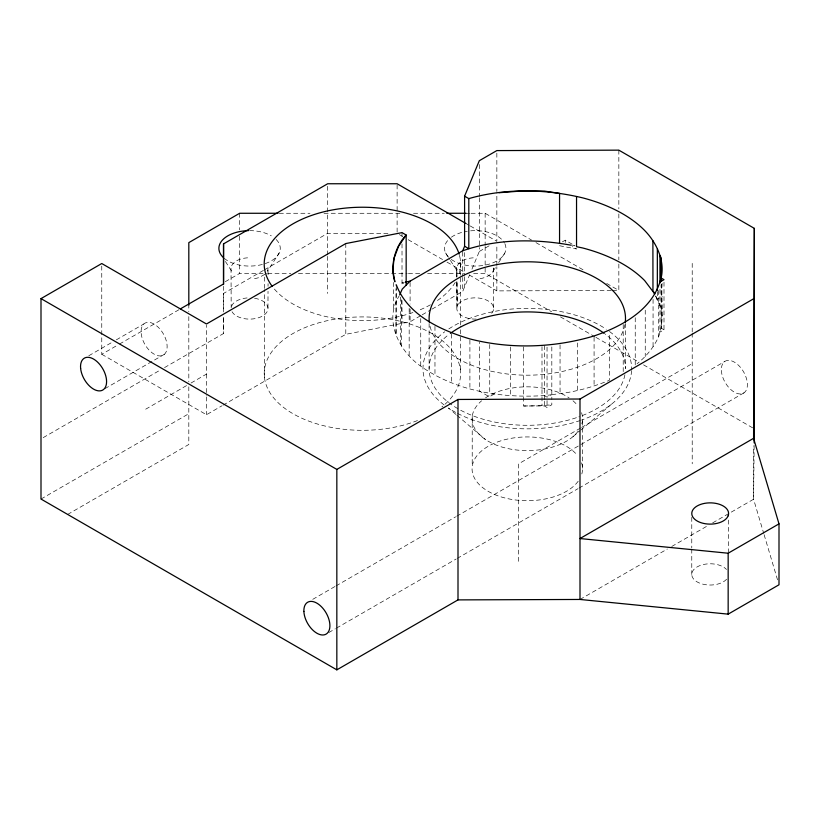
<?xml version="1.0" encoding="UTF-8"?>
<svg xmlns="http://www.w3.org/2000/svg" width="820" height="820" viewBox="0 0 820 820"><rect width="100%" height="100%" fill="white"/><g stroke="black" fill="none" stroke-linecap="round" stroke-linejoin="round"><path stroke-width="0.61" stroke-dasharray="4.1 3.07" d="M164.553 367.585L223.532 333.525L223.532 317.012M223.542 311.928L223.532 285.821M264.46 377.661L264.46 289.655M264.46 288.384L264.46 276.904M327.682 186.294L327.682 255.061M397.116 232.039L397.116 185.023M460.348 369.564L460.348 335.134M460.348 333.853L460.348 326.206M460.348 324.925L460.348 276.463M460.348 275.182L460.348 259.878M611.218 290.485L496.848 290.895L496.848 266.746M496.848 265.475L496.848 245.139M267.955 307.92L268.027 291.346M268.048 286.241L268.058 283.689M268.089 274.761L267.955 267.832M493.619 307.92L493.619 267.832M754.144 445.455L753.58 499.247L763.748 533.461M662.109 283.31C660.961 301.073 664.897 319.81 658.552 336.877C653.735 347.475 646.18 356.577 637.058 363.752M480.028 278.728C485.04 277.785 490.503 275.868 493.148 271.164L493.773 268.386M268.119 268.386L267.484 271.164L279.21 252.929M432.027 309.13L462.726 291.407L469.501 275.079M471.951 269.175L479.31 251.453L479.31 247.619M544.316 395.578L547.043 397.157L551.306 394.83L544.316 395.578C501.635 398.335 456.33 391.396 420.742 366.191C399.155 351.185 383.596 320.599 399.104 296.051M493.148 271.164L495.905 266.869M498.662 262.584L504.874 252.929M231.66 265.618C235.073 259.837 242.33 257.992 248.614 257.777M457.314 265.618C460.727 259.837 467.984 257.992 474.267 257.777M573.006 436.619L579.781 430.92M580.745 430.11L613.637 402.425M264.839 274.331L258.843 277.662L254.374 278.728M88.826 355.726L111.95 342.37M116.348 339.829L143.869 323.941M225.295 281.69L239.665 273.398L266.51 273.398M101.762 266.09L101.762 354.281L118.367 344.687M119.474 344.051L179.252 309.54M263.425 270.415L223.532 293.447L223.532 310.985M264.532 269.77L327.682 233.31L389.541 233.31M104.909 388.649L164.359 354.322M43.204 437.644L160.136 370.127M145.714 409.18L186.591 385.574M191.009 383.032L206.476 374.094L206.476 325.243M41 499.042L188.815 413.7M479.31 251.453L489.181 245.764M101.762 354.281L206.476 414.735L221.953 405.797M223.06 405.162L345.794 334.304L410.092 321.799L421.06 315.464M67.65 514.437L188.815 444.481L188.815 386.835M422.156 314.829L430.93 309.765M562.407 241.838L565.257 240.188L574.994 245.815L572.483 245.426M663.995 282.172L663.995 329.773L659.341 332.459L661.268 328.195L661.053 307.848L657.005 299.341L662.355 296.245M523.693 346.932L523.693 406.002L544.316 405.931L547.043 407.499L551.819 404.752L551.819 400.918M580.539 428.06L518.63 463.812L518.63 564.027M581.646 427.425L692.213 363.598M312.768 599.338L334.919 586.546M336.026 585.91L455.623 516.856M456.73 516.221L724.726 361.497M328.748 632.579L335.39 628.735M336.497 628.099L456.094 559.045M457.211 558.41L577.915 488.72M579.022 488.084L744.027 392.821M579.996 599.461L667.336 549.031M671.764 546.479L707.147 526.05M712.672 522.863L753.58 499.247L753.58 445.947M494.357 393.959L489.355 396.798L479.618 391.181L479.546 342.278M551.819 394.543C571.601 392.852 591.066 387.88 609.403 380.275L609.403 332.674M404.321 282.285L402.015 282.736L404.096 283.935M523.693 406.002L541.999 405.695L551.819 404.752M612.489 290.485L618.844 290.464L618.844 261.119M279.292 213.272L309.981 213.272M324.043 213.272L402.036 213.272M413.546 213.272L444.235 213.272M465.965 213.272L469.798 213.272M471.08 213.272L485.143 213.272L531.555 240.065M267.791 273.398L290.803 273.398M298.47 273.398L407.15 273.398M408.432 273.398L419.942 273.398M427.609 273.398L464.684 273.398M473.632 273.398L485.143 273.398L551.604 311.774M559.558 245.744L576.542 248.972L572.442 246.594M535.972 242.617L584.588 270.682M606.687 283.443L618.844 290.464M663.995 329.773L661.268 328.195L661.268 283.105M465.821 223.419L469.142 225.336M470.26 225.971L496.848 241.326L496.848 192.761M560.47 316.889L594.807 336.712M595.914 337.358L639.118 362.296M643.546 364.859L754.328 428.809M399.34 234.592L402.661 236.508M408.196 239.707L442.554 259.54M446.982 262.103L464.714 272.342M469.142 274.895L496.848 290.895M455.992 414.469L448.376 407.991A104.335 60.239 0 0 0 455.705 412.419M456.945 415.279L485.522 439.571M445.588 252.929L449.729 259.366M450.416 260.432L457.314 271.164L456.689 268.386L456.812 277.221M225.449 261.508L231.66 271.164L231.025 268.386L231.178 307.756M655.785 295.999L659.957 305.532M655.6 296.102L657.005 299.341M764.107 534.681L777.913 581.114M662.109 315.885L661.094 310.995L661.094 284.694M456.883 282.275L457.222 306.26L456.976 281.383M456.924 276.412L456.842 268.939L456.842 276.463M401.615 299.792L401.646 346.163M728.591 520.095L728.591 551.819M692.213 263.374L692.213 331.874M692.213 333.145L692.213 463.812M691.772 517.379L691.772 547.842M691.772 549.113L691.772 574.492M659.957 289.245L659.936 332.12M658.552 290.526L658.552 336.877M657.343 291.633L657.343 299.146M653.068 299.361L653.068 346.962M645.248 310.165L645.248 356.515M635.233 317.76L635.233 365.361M625.496 323.51L625.496 368.6A98.195 56.693 0 0 0 605.211 334.088M623.21 324.484L623.21 372.085M618.844 150.152L618.844 208.823M618.844 213.928L618.844 259.848M594.08 337.204L594.08 386.066M582.395 421.029L582.395 471.141M577.526 342.975L577.526 390.576M565.257 240.188L565.257 242.453M560.05 344.882L560.05 393.743M551.819 346.932L551.819 399.647M547.043 347.188L547.043 397.157M547.043 400.601L547.043 407.499M544.316 345.609L544.316 400.18M544.316 401.328L544.316 405.931M541.999 346.635L541.999 405.695M510.501 346.983L510.501 395.834M496.848 153.145L496.848 191.48M489.735 344.502L489.735 393.405M485.143 213.272L485.143 245.252M485.143 246.533L485.143 273.398M479.31 164.543L479.31 196.492M479.31 197.774L479.31 246.338M472.217 416.396L472.217 466.508M469.901 340.177L469.901 389.029M464.591 252.601L464.591 275.458M464.591 276.729L464.591 286.887M462.726 252.037L462.726 276.166M462.726 277.437L462.726 291.407M456.842 281.475L456.842 309.027M451.492 334.088L451.492 382.95M434.969 326.411L434.969 375.273M429.116 323.51L429.116 368.6M420.742 318.59L420.742 366.191M410.092 282.428L410.092 304.015M410.092 309.099L410.092 321.799M409.17 308.33L409.17 355.931M402.015 232.624L402.015 236.375M402.015 243.899L402.015 286.539M402.015 300.51L402.015 323.367M400.529 297.147L400.529 344.738M396.285 286.016L396.029 335.021L396.029 288.671M393.344 282.49L393.344 308.791M345.794 243.56L345.794 334.304M327.682 256.342L327.682 293.447M239.665 213.272L239.665 229.897M239.665 236.293L239.665 273.398M223.532 317.248L223.532 333.525M206.476 374.094L206.476 395.691M206.476 396.952L206.476 414.735M188.815 304.025L188.815 311.682M188.815 316.592L188.815 381.823M581.554 412.716A55.237 31.888 0 0 1 581.175 425.744M578.192 431.125A55.237 31.888 0 0 1 500.928 446.726A55.237 31.888 0 0 1 481.606 400.806M485.512 397.864A55.237 31.888 0 0 1 569.09 397.864M573.006 400.795A55.237 31.888 0 0 1 577.014 404.813M624.912 374.771A98.195 56.693 0 0 1 578.838 416.857M576.399 417.698A98.195 56.693 0 0 1 458.882 409.262M457.878 408.688A98.195 56.693 0 0 1 449.401 334.088M631.584 370.568A104.335 60.239 0 0 1 581.595 420.045M580.355 420.476A104.335 60.239 0 0 1 456.822 413.013M444.102 404.947A104.335 60.239 0 0 1 444.727 331.792M448.827 328.912A104.335 60.239 0 0 1 606.236 329.22M609.475 331.485A104.335 60.239 0 0 1 631.625 369.359M581.554 462.828A55.237 31.888 0 0 1 581.175 475.856M578.192 481.227A55.237 31.888 0 0 1 494.337 494.409A55.237 31.888 0 0 1 492.102 444.245A55.237 31.888 0 0 1 577.014 454.926M276.145 239.491A30.688 17.712 0 0 1 265.608 263.456A30.688 17.712 0 0 1 223.829 257.992M249.577 230.625A30.688 17.712 0 0 1 271.276 235.822M254.569 298.244A18.409 10.629 0 0 1 262.851 315.843A18.409 10.629 0 0 1 232.06 311.764M231.568 306.26A18.409 10.629 0 0 1 248.614 297.865M476.194 319.093A18.409 10.629 0 0 1 457.119 306.567A18.409 10.629 0 0 1 482.621 298.746A18.409 10.629 0 0 1 489.929 314.88M504.874 243.755A30.688 17.712 0 0 1 487.705 264.532A30.688 17.712 0 0 1 449.493 257.992M448.653 257.203A30.688 17.712 0 0 1 448.653 239.491M451.389 237.195A30.688 17.712 0 0 1 467.287 231.23M470.649 230.83A30.688 17.712 0 0 1 504.413 242.874M624.912 324.659A98.195 56.693 0 0 1 527.301 375.191A98.195 56.693 0 0 1 429.69 324.659M726.612 579.207A18.409 10.629 0 0 1 715.235 584.629L714.097 584.793A18.409 10.629 0 0 1 692.613 577.587A18.409 10.629 0 0 1 703.119 564.591A18.409 10.629 0 0 1 726.479 569.459M417.452 420.568A98.195 56.693 0 0 1 265.936 384.201A98.195 56.693 0 0 1 383.791 318.283A98.195 56.693 0 0 1 441.929 406.874M455.254 282.367A98.195 56.693 0 0 1 436.619 301.042M430.387 304.835A98.195 56.693 0 0 1 417.452 310.872M412.911 312.543A98.195 56.693 0 0 1 273.788 288.353M459.466 255.358A98.195 56.693 0 0 1 458.821 274.649M141.194 333.473A18.409 10.629 60 0 0 161.929 355.665A18.409 10.629 60 0 0 159.224 328.256A18.409 10.629 60 0 0 141.194 333.473M721.374 370.394A18.409 10.629 60 0 0 741.434 393.866A18.409 10.629 60 0 0 740.316 367.216A18.409 10.629 60 0 0 721.374 370.394"/><path stroke-width="1.23" d="M223.532 284.55L223.542 243.878L327.682 183.752L397.116 183.752L465.821 223.419M406.166 285.135L406.166 235.022L402.015 232.624L345.794 243.56L206.476 323.992L101.762 263.527L41 298.613L41 499.042L336.835 669.848L458.001 599.891L579.996 599.461L728.16 614.139L779 584.783L779 523.867L753.58 438.331L754.328 228.37L618.844 150.152L496.848 150.583L479.31 160.71L464.591 196.175L464.591 246.256L462.726 250.766L410.092 281.157L402.251 289.101L399.637 294.892M754.174 442.892L754.328 228.37M464.591 196.175L468.804 198.604C505.684 188.026 545.372 188.969 582.569 197.835A134.931 77.9 0 0 1 644.694 230.522C657.517 243.632 666.486 263.896 659.936 282.008C650.752 310.923 621.006 326.719 594.08 335.954C553.992 347.926 510.47 349.361 469.901 338.916C440.658 330.204 407.817 315.228 396.285 284.765L396.029 284.909M180.359 308.894L223.542 283.966L223.542 243.878M659.936 282.008L663.995 279.661L661.268 278.093L661.268 280.594M41 298.613L336.835 469.409L458.001 399.453L579.996 399.022L753.58 298.808M753.58 438.331L579.996 538.545L728.16 553.223L779 523.867M462.726 250.766C497.432 238.743 535.357 238.681 571.232 245.231M405.469 282.059L410.092 281.157M498.98 192.731L520.146 191.111M521.079 191.121L544.111 191.039L559.558 193.376L559.558 243.478M278.021 213.272L239.665 213.272L188.815 242.617L188.815 305.112M446.787 213.272L465.965 213.272M464.591 246.256L468.804 248.685L468.804 198.604M654.749 293.898L644.694 280.624A134.931 77.9 0 0 0 582.569 247.947L576.542 246.707L576.542 196.595M653.714 291.797L654.657 293.949M652.894 240.68L652.966 290.823M728.16 553.223L728.16 614.139M661.094 280.932L661.053 257.736L659.957 255.42L659.957 282.982M657.343 249.034L657.343 290.372M579.996 399.022L579.996 599.461M458.001 399.453L458.001 599.891M336.835 469.409L336.835 669.848M450.395 333.361A98.195 56.693 0 0 1 604.217 333.361M222.999 257.203A30.688 17.712 0 0 1 248.439 230.645M429.321 322.188A98.195 56.693 0 0 1 527.301 261.805A98.195 56.693 0 0 1 625.291 322.188M272.26 286.416A98.195 56.693 0 0 1 334.334 209.602A98.195 56.693 0 0 1 459.149 254.22M394.02 258.402L392.862 270.631L394.871 281.803C389.838 265.957 394.758 247.076 406.166 235.022L398.489 246.441L394.02 258.402M728.17 515.749L727.893 516.405A18.409 10.629 0 0 1 715.235 523.713L714.097 523.877A18.409 10.629 0 0 1 691.824 514.253A18.409 10.629 0 0 1 711.493 502.885A18.409 10.629 0 0 1 728.17 515.749M80.637 368.436A18.409 10.629 60 0 0 101.373 390.627A18.409 10.629 60 0 0 98.677 363.219A18.409 10.629 60 0 0 80.637 368.436M303.882 611.433A18.409 10.629 60 0 0 323.941 634.895A18.409 10.629 60 0 0 322.824 608.245A18.409 10.629 60 0 0 303.882 611.433"/></g></svg>
